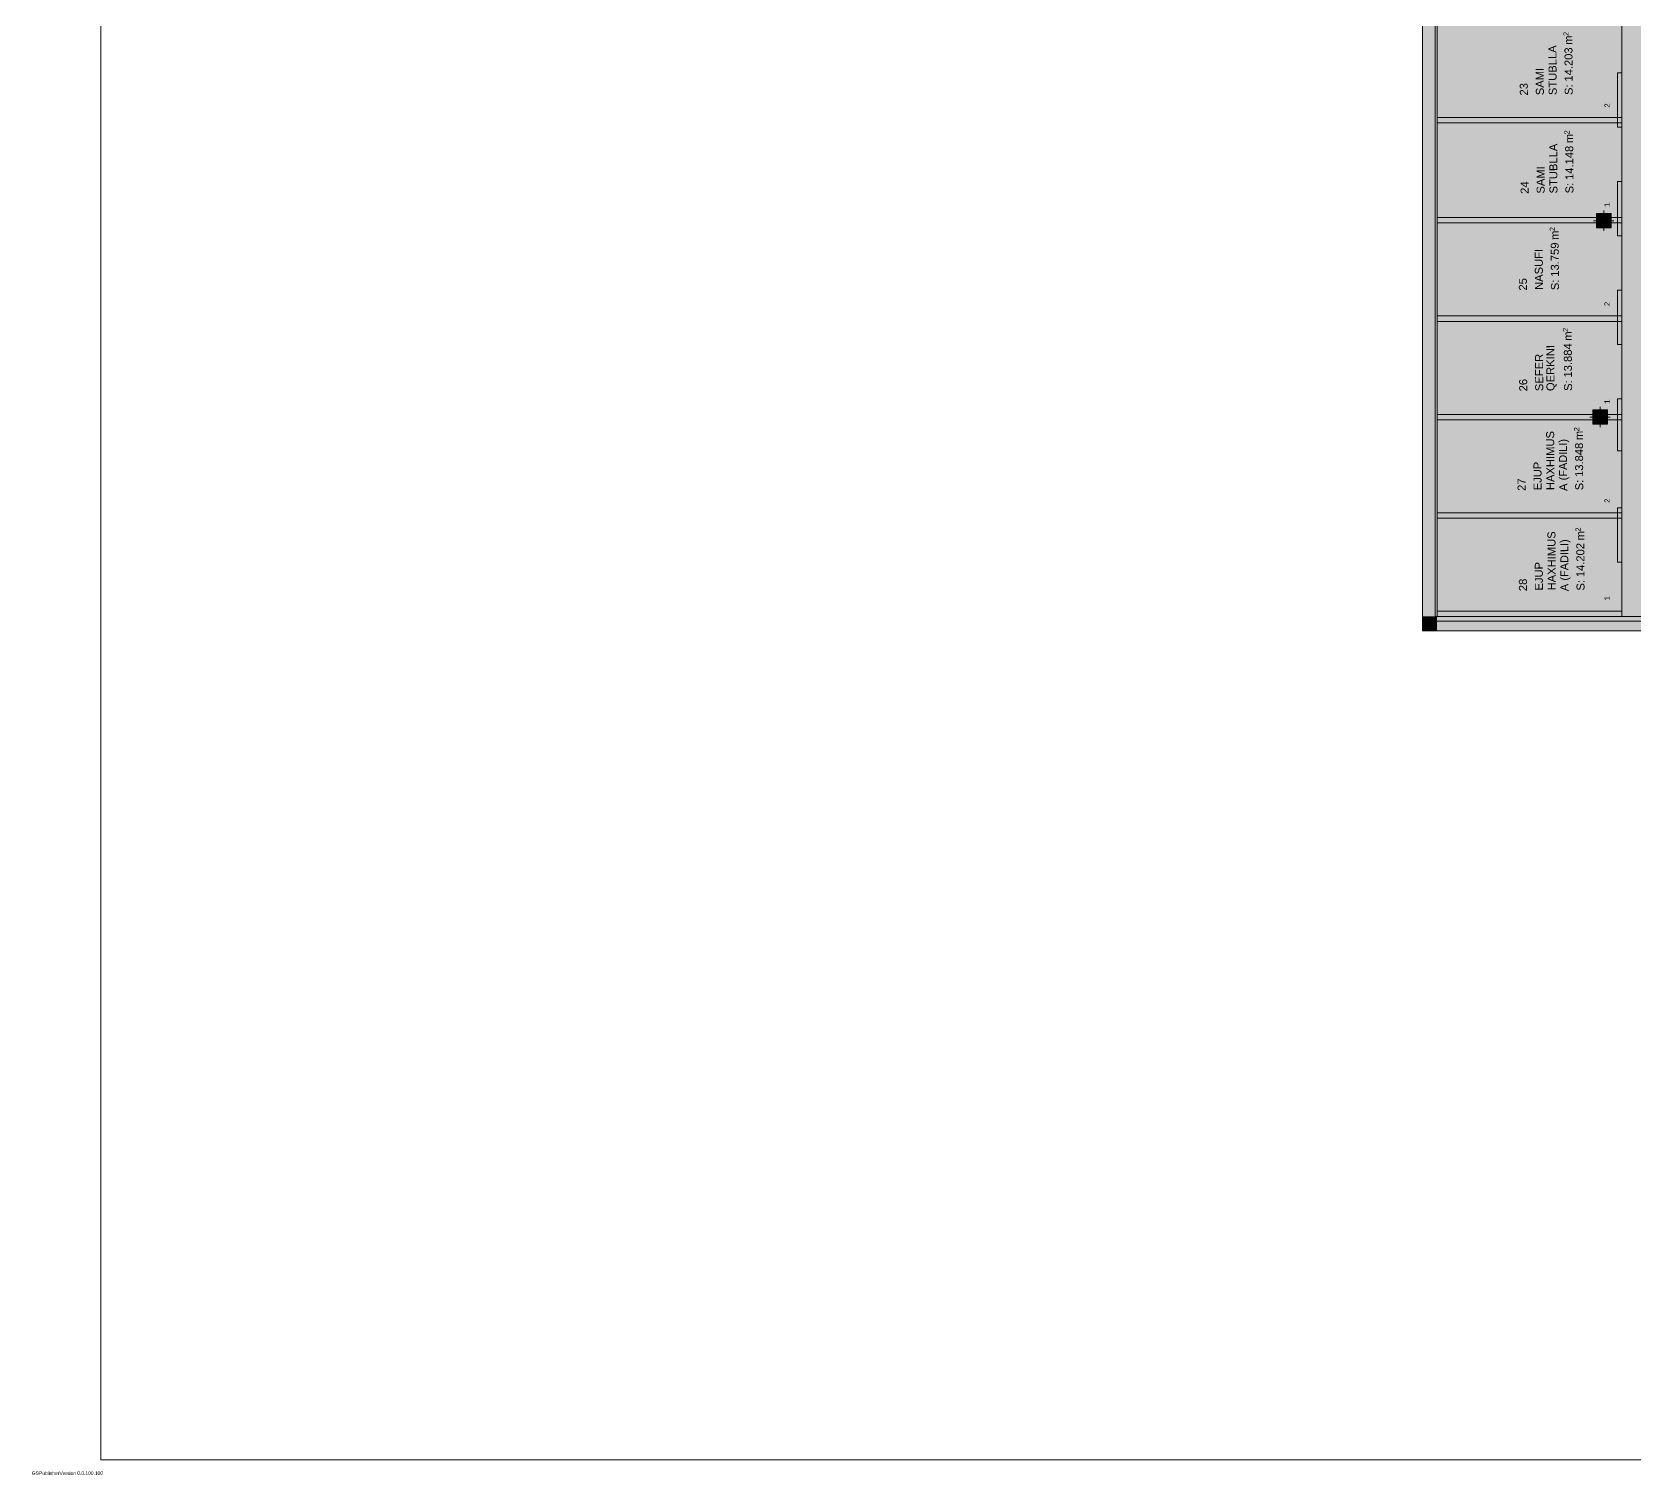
# Model space of a CAD drawing. Header units: centimetres. Extents: x -6805 to 4309, y -7338 to 617.
# Drawn here: x -6805 to -2378, y -7338 to -3352 of the extents above; entities that cross this region are included whole.
import ezdxf

# ---------------------------------------------------------------- set-up
doc = ezdxf.new("R2010")
doc.units = ezdxf.units.CM
for name, color, linetype, true_color in [('PDF_ - rruga_ndarjet anesore', 7, 'Continuous', 0x7f7f7f), ('PDF_065 Möbel Einrichtung', 7, 'Continuous', 0x7f7f7f), ('PDF_2D Drafting - General', 7, 'Continuous', 0x7f7f7f), ('PDF_A - Akset', 7, 'Continuous', 0xfd4435), ('PDF_A - Pllaka Themel', 7, 'Continuous', 0x7f7f7f)]:
    doc.layers.add(name, color=color, linetype=linetype, true_color=true_color)
for name, color, linetype in [('PDF_- GARAZHE', 7, 'Continuous'), ('PDF_A - Muret', 7, 'Continuous'), ('PDF_A - Shtyllat', 7, 'Continuous'), ('PDF_Geometry', 7, 'Continuous'), ('PDF_Text', 7, 'Continuous')]:
    doc.layers.add(name, color=color, linetype=linetype)
doc.styles.add('PDF Arial', font='')
doc.styles.get('PDF Arial').set_extended_font_data('Arial')

msp = doc.modelspace()

# ---------------------------------------------------------------- hatches: boundary and pattern name
at = {"layer": 'PDF_ - rruga_ndarjet anesore', "true_color": 0xffffff, "transparency": 33554559}
msp.add_hatch(color=7, dxfattribs=at).paths.add_polyline_path([(-2414.3, -4666), (-2414.3, -4749.4), (-2414.3, -4816.1), (-2426.3, -4816.1), (-2426.3, -4749.4), (-2426.4, -4666)])
at = {"layer": 'PDF_2D Drafting - General', "true_color": 0xcccccc, "transparency": 33554559}
msp.add_hatch(color=254, dxfattribs=at).paths.add_polyline_path([(-2964.8, -5006.3), (-2964.8, -1594.4), (-452.4, -1594.4), (-125.4, -3048.6), (710.8, -2860.8), (1265.8, -5333.7), (419.6, -5523.6), (200.4, -4546.9), (-2030.9, -5054.7), (-2050.8, -4966.3), (-2246.4, -4966.3), (-2237.4, -5006.3)])
at = {"layer": 'PDF_A - Muret', "transparency": 33554559}
msp.add_hatch(color=256, dxfattribs=at).paths.add_polyline_path([(-2964.8, -2184.9), (-2959.8, -2184.9), (-2959.8, -2184.8), (-2924.7, -2184.8), (-2924.7, -4966.2), (-2964.8, -4966.2)])
at = {"layer": 'PDF_A - Pllaka Themel', "true_color": 0xd5d5d5, "transparency": 33554559}
h = msp.add_hatch(color=254, dxfattribs=at)
h.paths.add_polyline_path([(-5581.9, -878.8), (-5581.9, -838.7), (-5657, -838.7), (-5657, -378.3), (-5642, -378.3), (-5642, 287.3), (-2884.7, 287.3), (-432.6, 287.3), (-419.8, 287.3), (978.3, 287.3), (978.3, -308.2), (1644.1, -308.2), (1644.1, -1142.4), (931, -1302.4), (1552.2, -1164.4), (1863.2, -2555.1), (1863.3, -2555.1), (2158.7, -3867.3), (2155.2, -3868), (2646.9, -6059.2), (2017.8, -6200.4), (2017.7, -6199.9), (-1597, -7011), (-1702.7, -6540.3), (-1846.3, -6572.5), (-1977, -6060.1), (-1982.5, -5964.4), (-1839, -5932.3), (-2055.7, -4966.3), (-2419.3, -4966.3), (-2929.7, -4966.3), (-2929.7, -2144.8), (-2909.7, -2144.8), (-2904.7, -1595.7), (-4731.2, -1619.4), (-4671.2, -1619.4), (-4671.2, -2159.8), (-5099, -2159.8), (-5102.5, -2159.8), (-5106, -2159.6), (-5109.5, -2159.4), (-5113, -2159), (-5116.5, -2158.6), (-5120, -2158), (-5123.4, -2157.4), (-5126.9, -2156.7), (-5130.3, -2155.8), (-5133.7, -2154.9), (-5137, -2153.9), (-5140.4, -2152.8), (-5143.6, -2151.6), (-5146.9, -2150.3), (-5150.1, -2148.9), (-5153.3, -2147.4), (-5156.4, -2145.9), (-5159.5, -2144.2), (-5162.6, -2142.5), (-5165.6, -2140.6), (-5168.5, -2138.7), (-5171.4, -2136.7), (-5174.3, -2134.7), (-5177, -2132.5), (-5179.7, -2130.3), (-5182.4, -2128), (-5185, -2125.6), (-5187.5, -2123.2), (-5189.9, -2120.6), (-5192.3, -2118.1), (-5194.6, -2115.4), (-5196.8, -2112.7), (-5199, -2109.9), (-5201.1, -2107.1), (-5203, -2104.2), (-5205, -2101.3), (-5206.8, -2098.3), (-5208.5, -2095.2), (-5210.2, -2092.1), (-5211.7, -2089), (-5213.2, -2085.8), (-5214.6, -2082.6), (-5215.9, -2079.3), (-5217.1, -2076), (-5218.2, -2072.7), (-5219.2, -2069.3), (-5220.2, -2065.9), (-5221, -2062.5), (-5221.7, -2059.1), (-5222.4, -2055.7), (-5222.9, -2052.2), (-5223.3, -2048.7), (-5223.7, -2045.2), (-5223.9, -2041.7), (-5224.1, -2038.2), (-5224.1, -2034.7), (-5224.1, -1589.4), (-5276.7, -1564.4), (-5842.1, -1564.4), (-5842.1, -878.8)])
h.paths.add_polyline_path([(-1884.8, -2746.4), (-1725.8, -2754.1), (-263.3, -2617.9), (-272, -2578.8), (-296.8, -2580.2), (-343.5, -2075.8), (-1348.1, -2129.8), (-1534.8, -2147.2), (-1533.4, -2162), (-1836.8, -2167.5), (-1836.8, -2147.5), (-1876.8, -2147.5), (-1876.8, -2187.5), (-1531.1, -2187), (-1493.3, -2681.2), (-1884.8, -2706.4)])
h.paths.add_polyline_path([(-452.6, -1589.4), (-91.9, -1583.4), (-92.3, -1174), (283, -1174), (283, -828.7), (-419.8, -828.7), (-427.6, -828.7), (-452.6, -828.7)])
h.paths.add_polyline_path([(413.2, -3713.8), (401.1, -3715.6), (389, -3717.6), (376.9, -3719.5), (364.9, -3721.6), (352.8, -3723.8), (340.8, -3726), (328.8, -3728.3), (316.8, -3730.7), (304.8, -3733.2)])
at = {"layer": 'PDF_A - Pllaka Themel', "true_color": 0xbfbfbf, "transparency": 33554559}
h = msp.add_hatch(color=9, dxfattribs=at)
h.paths.add_polyline_path([(-5637, -378.3), (-5637, -315.2), (-447.7, -308.2), (-447.7, -308.2), (963.5, -308.2), (963.5, -763.7), (936, -763.7), (936, -863.8), (963.5, -863.8), (964.8, -1337.1), (925.7, -1345.9), (892.3, -1353.4), (988.5, -1782.6), (1104.4, -2300.9), (1195, -2706.1), (1170.6, -2711.6), (1193.4, -2813), (1455.7, -3983.1), (1827.5, -5638), (1828.4, -5640.7), (1829.1, -5643.5), (1829.9, -5646.3), (1830.5, -5649.1), (1831, -5651.9), (1831.4, -5654.7), (1831.7, -5657.6), (1831.9, -5660.4), (1832, -5663.3), (1832, -5666.1), (1831.9, -5669), (1831.7, -5671.9), (1831.4, -5674.7), (1831, -5677.5), (1830.5, -5680.4), (1829.9, -5683.2), (1829.2, -5685.9), (1828.5, -5688.7), (1827.6, -5691.4), (1826.6, -5694.1), (1825.5, -5696.8), (1824.4, -5699.4), (1823.1, -5701.9), (1821.8, -5704.5), (1820.4, -5707), (1818.8, -5709.4), (1817.3, -5711.8), (1815.6, -5714.1), (1813.8, -5716.3), (1812, -5718.5), (1810.1, -5720.7), (1808.1, -5722.7), (1806, -5724.7), (1803.9, -5726.6), (1801.7, -5728.5), (1799.5, -5730.2), (1797.2, -5731.9), (1794.8, -5733.5), (1792.4, -5735.1), (1789.9, -5736.5), (1787.4, -5737.8), (1784.8, -5739.1), (1782.2, -5740.3), (1779.5, -5741.3), (1776.8, -5742.3), (-1865.8, -6559.8), (-1972, -6060.1), (1187.4, -5351.2), (1189.5, -5350.7), (1191.6, -5350.1), (1193.7, -5349.4), (1195.7, -5348.6), (1197.7, -5347.8), (1199.7, -5346.8), (1201.6, -5345.8), (1203.5, -5344.6), (1205.3, -5343.4), (1207.1, -5342.2), (1208.8, -5340.8), (1210.4, -5339.3), (1212, -5337.8), (1213.5, -5336.3), (1214.9, -5334.6), (1216.3, -5332.9), (1217.6, -5331.2), (1218.8, -5329.3), (1219.9, -5327.5), (1221, -5325.5), (1221.9, -5323.6), (1222.8, -5321.6), (1223.5, -5319.5), (1224.2, -5317.5), (1224.8, -5315.4), (1225.3, -5313.2), (1225.7, -5311.1), (1226, -5308.9), (1226.2, -5306.8), (1226.3, -5304.6), (1226.4, -5302.4), (1226.3, -5300.2), (1226.1, -5298), (1225.8, -5295.9), (1225.5, -5293.7), (1225, -5291.6), (967.7, -4148), (967.2, -4145.8), (966.5, -4143.7), (965.8, -4141.6), (964.9, -4139.5), (964, -4137.5), (963, -4135.5), (961.9, -4133.5), (960.7, -4131.7), (959.4, -4129.8), (958, -4128), (956.6, -4126.3), (955.1, -4124.7), (953.5, -4123.1), (951.9, -4121.6), (950.1, -4120.2), (948.4, -4118.8), (946.5, -4117.6), (944.6, -4116.4), (942.7, -4115.3), (940.7, -4114.2), (938.7, -4113.3), (936.6, -4112.5), (934.5, -4111.7), (932.3, -4111.1), (930.2, -4110.5), (928, -4110.1), (925.8, -4109.7), (923.6, -4109.5), (921.3, -4109.3), (919.1, -4109.3), (916.9, -4109.3), (914.6, -4109.5), (912.4, -4109.7), (910.2, -4110.1), (908, -4110.5), (526.4, -4196.1), (467.8, -4209.3), (455.6, -4213.1), (443.4, -4217), (431.2, -4221), (419.1, -4225.1), (406.9, -4229.3), (394.9, -4233.6), (382.8, -4238), (370.8, -4242.5), (358.8, -4247.1), (346.9, -4251.7), (335, -4256.5), (323.1, -4261.4), (311.3, -4266.3), (299.5, -4271.3), (287.8, -4276.4), (276.1, -4281.7), (264.4, -4287), (252.8, -4292.3), (241.2, -4297.8), (229.6, -4303.4), (218.1, -4309.1), (206.7, -4314.8), (195.3, -4320.7), (183.9, -4326.6), (172.6, -4332.6), (161.3, -4338.7), (150.1, -4344.9), (138.9, -4351.2), (127.8, -4357.5), (116.7, -4364), (105.7, -4370.5), (94.7, -4377.1), (83.8, -4383.8), (72.9, -4390.6), (62.1, -4397.5), (51.3, -4404.4), (40.6, -4411.4), (29.9, -4418.6), (19.3, -4425.8), (8.8, -4433), (-1.7, -4440.4), (-13.4, -4447.8), (-25.2, -4455.1), (-37, -4462.3), (-48.8, -4469.4), (-60.7, -4476.4), (-72.7, -4483.4), (-84.7, -4490.2), (-96.7, -4497), (-108.8, -4503.7), (-121, -4510.3), (-133.1, -4516.8), (-145.4, -4523.3), (-157.7, -4529.6), (-170, -4535.9), (-182.3, -4542.1), (-194.8, -4548.2), (-207.2, -4554.2), (-219.7, -4560.1), (-232.3, -4565.9), (-244.8, -4571.6), (-257.5, -4577.3), (-270.1, -4582.8), (-282.8, -4588.3), (-295.6, -4593.6), (-308.3, -4598.9), (-321.1, -4604.1), (-334, -4609.2), (-346.9, -4614.2), (-359.8, -4619.1), (-372.8, -4623.9), (-385.7, -4628.7), (-398.8, -4633.3), (-411.8, -4637.9), (-424.9, -4642.3), (-438, -4646.7), (-451.2, -4650.9), (-464.4, -4655.1), (-477.6, -4659.2), (-490.8, -4663.2), (-2040.8, -5011), (-2050.8, -4966.3), (-2414.3, -4966.3), (-2414.3, -4749.4), (-2414.6, -2387.8), (-2414.6, -2276.5), (-2415.1, -2272.8), (-2415.6, -2269.1), (-2416.3, -2265.4), (-2417.1, -2261.8), (-2417.9, -2258.1), (-2418.9, -2254.5), (-2419.9, -2251), (-2421.1, -2247.4), (-2422.3, -2243.9), (-2423.6, -2240.4), (-2425.1, -2236.9), (-2426.6, -2233.5), (-2428.2, -2230.2), (-2429.8, -2226.8), (-2431.6, -2223.5), (-2433.4, -2220.3), (-2435.4, -2217.1), (-2437.4, -2214), (-2439.5, -2210.9), (-2441.7, -2207.8), (-2443.9, -2204.9), (-2446.3, -2202), (-2448.7, -2199.1), (-2451.1, -2196.3), (-2453.7, -2193.6), (-2456.3, -2190.9), (-2459, -2188.3), (-2461.7, -2185.8), (-2464.6, -2183.4), (-2467.4, -2181), (-2470.4, -2178.7), (-2473.4, -2176.5), (-2476.4, -2174.4), (-2479.6, -2172.3), (-2482.7, -2170.3), (-2485.9, -2168.4), (-2489.2, -2166.6), (-2492.5, -2164.9), (-2495.8, -2163.2), (-2499.2, -2161.7), (-2502.7, -2160.2), (-2506.1, -2158.9), (-2509.6, -2157.6), (-2513.2, -2156.4), (-2904.7, -2164.8), (-2899.7, -1589.4), (-2414.3, -1589.4), (-2414.3, -828.7), (-4726.3, -828.7), (-4726.3, -1619.4), (-5219.2, -1619.3), (-5219.2, -2036.1), (-5219.2, -2034.7), (-5219.2, -1589.4), (-5271.7, -1564.4), (-5253.4, -1564.4), (-5253.4, -878.8), (-5577, -878.8), (-5577, -838.7), (-5652, -838.7), (-5652, -378.3)])
h.paths.add_polyline_path([(-1883.9, -1589.4), (-1863.8, -1589.4), (-1863.8, -1634.4), (-1863.9, -1634.4), (-1863.9, -2147.2), (-1836.5, -2147.5), (-1871.9, -2147.5), (-1871.9, -2187.5), (-1831.8, -2187.4), (-1831.8, -2147.5), (-1529.5, -2150.6), (-1526.5, -2182.5), (-1488.4, -2681.2), (-1718.5, -2706.4), (-1879.8, -2706.4), (-1879.8, -2746.4), (-1720.8, -2754.1), (-221.3, -2598.2), (-135.8, -2979.1), (-1425.4, -3268.5), (-1880.4, -3268.5), (-1873.5, -4356.8), (-1873.8, -4358.9), (-1873.9, -4361.1), (-1873.9, -4363.2), (-1873.9, -4365.3), (-1873.7, -4367.5), (-1873.5, -4369.6), (-1873.1, -4371.7), (-1872.7, -4373.8), (-1872.1, -4375.8), (-1871.5, -4377.9), (-1870.8, -4379.9), (-1869.9, -4381.8), (-1869, -4383.8), (-1868.1, -4385.7), (-1867, -4387.5), (-1865.8, -4389.3), (-1864.6, -4391), (-1863.3, -4392.7), (-1861.9, -4394.3), (-1860.4, -4395.9), (-1858.9, -4397.4), (-1857.3, -4398.8), (-1855.6, -4400.1), (-1853.9, -4401.4), (-1852.1, -4402.5), (-1850.3, -4403.6), (-1848.4, -4404.6), (-1846.5, -4405.6), (-1844.5, -4406.4), (-1842.5, -4407.1), (-1840.5, -4407.8), (-1838.4, -4408.4), (-1836.3, -4408.8), (-1834.2, -4409.2), (-1832.1, -4409.5), (-1830, -4409.6), (-1827.9, -4409.7), (-1825.7, -4409.7), (-1823.6, -4409.6), (-1821.5, -4409.4), (-1819.4, -4409.1), (-657.9, -4148.4), (-657.8, -4149), (-640.9, -4142.1), (-624, -4135.1), (-607.1, -4128.1), (-590.3, -4120.9), (-573.5, -4113.7), (-556.8, -4106.4), (-540.1, -4099), (-523.4, -4091.5), (-506.8, -4083.9), (-490.2, -4076.2), (-473.7, -4068.5), (-457.2, -4060.6), (-440.7, -4052.7), (-424.3, -4044.6), (-407.9, -4036.5), (-391.6, -4028.3), (-375.3, -4020), (-359.1, -4011.7), (-342.9, -4003.2), (-326.7, -3994.7), (-310.6, -3986), (-294.5, -3977.3), (-278.5, -3968.5), (-262.6, -3959.6), (-246.7, -3950.7), (-230.8, -3941.6), (-215, -3932.5), (-199.2, -3923.3), (-183.5, -3913.9), (-171.8, -3907.7), (-160, -3901.5), (-148.2, -3895.4), (-136.4, -3889.4), (-124.5, -3883.4), (-112.6, -3877.6), (-100.6, -3871.8), (-88.6, -3866.2), (-76.6, -3860.6), (-64.5, -3855.1), (-52.3, -3849.7), (-40.2, -3844.4), (-28, -3839.2), (-15.7, -3834), (-3.5, -3829), (8.9, -3824), (21.2, -3819.1), (33.6, -3814.4), (46, -3809.7), (58.5, -3805.1), (71, -3800.6), (83.5, -3796.1), (96, -3791.8), (108.6, -3787.6), (121.2, -3783.4), (133.9, -3779.4), (146.5, -3775.4), (159.2, -3771.5), (172, -3767.8), (184.7, -3764.1), (197.5, -3760.5), (210.3, -3757), (223.1, -3753.6), (236, -3750.3), (248.9, -3747.1), (261.8, -3743.9), (274.7, -3740.9), (287.6, -3738), (300.6, -3735.1), (313.6, -3732.4), (326.6, -3729.7), (339.6, -3727.2), (352.7, -3724.7), (365.8, -3722.3), (378.8, -3720.1), (391.9, -3717.9), (405, -3715.8), (418.2, -3713.8), (787.3, -3631), (789.4, -3630.5), (791.5, -3629.8), (793.5, -3629.1), (795.6, -3628.3), (797.6, -3627.5), (799.5, -3626.5), (801.4, -3625.4), (803.3, -3624.3), (805.1, -3623.1), (806.9, -3621.8), (808.6, -3620.4), (810.2, -3619), (811.8, -3617.5), (813.3, -3615.9), (814.7, -3614.2), (816.1, -3612.5), (817.4, -3610.8), (818.6, -3609), (819.7, -3607.1), (820.7, -3605.2), (821.7, -3603.2), (822.6, -3601.2), (823.4, -3599.2), (824.1, -3597.1), (824.7, -3595), (825.2, -3592.9), (825.6, -3590.8), (825.9, -3588.6), (826.2, -3586.4), (826.3, -3584.3), (826.3, -3582.1), (826.3, -3579.9), (826.1, -3577.7), (825.9, -3575.5), (825.6, -3573.4), (825.1, -3571.2), (681.4, -2927.9), (734.4, -2916), (711.6, -2814.6), (658.7, -2826.4), (288, -1174), (288, -828.7), (-447.7, -828.7), (-1883.9, -828.7)])

# ---------------------------------------------------------------- linework, layer by layer
at = {"layer": 'PDF_ - rruga_ndarjet anesore', "lineweight": 0}
for points in [[(-2426.5, -3615.1), (-2426.5, -3465)], [(-2426.5, -3465), (-2414.5, -3465)], [(-2414.5, -3465), (-2414.4, -3615.1)], [(-2414.4, -3615.1), (-2426.5, -3615.1)], [(-2426.4, -3765.2), (-2414.4, -3765.2)], [(-2426.4, -3915.4), (-2426.4, -3765.2)], [(-2414.4, -3765.2), (-2414.4, -3915.4)], [(-2414.4, -3915.4), (-2426.4, -3915.4)], [(-2426.4, -4215.6), (-2426.4, -4065.5)], [(-2426.4, -4065.5), (-2414.4, -4065.5)], [(-2414.4, -4065.5), (-2414.4, -4215.6)], [(-2414.4, -4215.6), (-2426.4, -4215.6)], [(-2426.4, -4508.8), (-2426.4, -4365.7)], [(-2426.4, -4365.7), (-2414.4, -4365.7)], [(-2414.4, -4365.7), (-2414.4, -4508.8)], [(-2414.4, -4508.8), (-2426.4, -4508.8)], [(-2426.3, -4749.4), (-2426.4, -4666)], [(-2426.4, -4666), (-2414.3, -4666)], [(-2414.3, -4666), (-2414.3, -4749.4)], [(-2426.3, -4816.1), (-2426.3, -4749.4)], [(-2414.3, -4749.4), (-2414.3, -4816.1)], [(-2414.3, -4816.1), (-2426.3, -4816.1)]]:
    msp.add_lwpolyline(points, dxfattribs=at)
at = {"layer": 'PDF_ - rruga_ndarjet anesore', "color": 7, "true_color": 0xffffff, "transparency": 33554559}
for points in [[(-2414.5, -3465), (-2414.4, -3615.1), (-2426.5, -3465), (-2426.5, -3615.1)], [(-2426.4, -3765.2), (-2414.4, -3765.2), (-2426.4, -3915.4), (-2414.4, -3915.4)], [(-2414.4, -4065.5), (-2414.4, -4215.6), (-2426.4, -4065.5), (-2426.4, -4215.6)], [(-2414.4, -4365.7), (-2414.4, -4508.8), (-2426.4, -4365.7), (-2426.4, -4508.8)]]:
    msp.add_solid(points, dxfattribs=at)
at = {"layer": 'PDF_- GARAZHE', "color": 254, "true_color": 0xccccff, "transparency": 33554559}
for points in [[(-2924.7, -3316.9), (-2414.5, -3316.9), (-2924.7, -3595.7), (-2414.5, -3595.7)], [(-2924.7, -3595.7), (-2414.3, -3595.7), (-2924.7, -3873.3), (-2414.3, -3873.3)], [(-2924.9, -3873.3), (-2414.4, -3873.3), (-2924.9, -4143.3), (-2414.4, -4143.3)], [(-2924.7, -4143.3), (-2414.3, -4143.3), (-2924.7, -4415.8), (-2414.3, -4415.8)], [(-2924.7, -4415.8), (-2414.4, -4415.8), (-2924.7, -4687.6), (-2414.4, -4687.6)], [(-2924.7, -4687.6), (-2414.2, -4687.6), (-2924.7, -4966.2), (-2414.2, -4966.2)]]:
    msp.add_solid(points, dxfattribs=at)
at = {"layer": 'PDF_065 Möbel Einrichtung', "lineweight": 0}
for points in [[(-2414.3, -3588.2), (-2924.5, -3588.2)], [(-2924.5, -3588.2), (-2924.5, -3603.2)], [(-2924.5, -3603.2), (-2414.3, -3603.2)], [(-2414.3, -3603.2), (-2414.3, -3588.2)], [(-2414.3, -3864.6), (-2924.5, -3864.6)], [(-2924.5, -3864.6), (-2924.5, -3879.6)], [(-2414.3, -3864.6), (-2924.5, -3864.6)], [(-2924.5, -3864.6), (-2924.5, -3879.6)], [(-2924.5, -3879.6), (-2414.3, -3879.6)], [(-2924.5, -3879.6), (-2414.3, -3879.6)], [(-2414.3, -3879.6), (-2414.3, -3864.6)], [(-2414.3, -3879.6), (-2414.3, -3864.6)], [(-2414.3, -4136.4), (-2924.5, -4136.4)], [(-2924.5, -4136.4), (-2924.5, -4151.4)], [(-2924.5, -4151.4), (-2414.3, -4151.4)], [(-2414.3, -4151.4), (-2414.3, -4136.4)], [(-2414.3, -4408.3), (-2924.5, -4408.3)], [(-2924.5, -4408.3), (-2924.5, -4423.3)], [(-2414.3, -4408.3), (-2924.5, -4408.3)], [(-2924.5, -4408.3), (-2924.5, -4423.3)], [(-2924.5, -4423.3), (-2414.3, -4423.3)], [(-2924.5, -4423.3), (-2414.3, -4423.3)], [(-2414.3, -4423.3), (-2414.3, -4408.3)], [(-2414.3, -4423.3), (-2414.3, -4408.3)], [(-2414.3, -4679.9), (-2924.5, -4679.9)], [(-2924.5, -4679.9), (-2924.5, -4694.9)], [(-2414.3, -4694.9), (-2414.3, -4679.9)], [(-2924.5, -4694.9), (-2414.3, -4694.9)], [(-2414.3, -4951.4), (-2924.5, -4951.4)], [(-2924.5, -4951.4), (-2924.5, -4966.4)], [(-2414.3, -4966.4), (-2414.3, -4951.4)], [(-2924.5, -4966.4), (-2414.3, -4966.4)]]:
    msp.add_lwpolyline(points, dxfattribs=at)
at = {"layer": 'PDF_065 Möbel Einrichtung', "color": 7, "true_color": 0xffffff, "transparency": 33554559}
for points in [[(-2414.3, -3603.2), (-2924.5, -3603.2), (-2414.3, -3588.2), (-2924.5, -3588.2)], [(-2414.3, -3879.6), (-2924.5, -3879.6), (-2414.3, -3864.6), (-2924.5, -3864.6)], [(-2414.3, -3879.6), (-2924.5, -3879.6), (-2414.3, -3864.6), (-2924.5, -3864.6)], [(-2414.3, -4151.4), (-2924.5, -4151.4), (-2414.3, -4136.4), (-2924.5, -4136.4)], [(-2414.3, -4423.3), (-2924.5, -4423.3), (-2414.3, -4408.3), (-2924.5, -4408.3)], [(-2414.3, -4423.3), (-2924.5, -4423.3), (-2414.3, -4408.3), (-2924.5, -4408.3)], [(-2414.3, -4694.9), (-2924.5, -4694.9), (-2414.3, -4679.9), (-2924.5, -4679.9)], [(-2414.3, -4966.4), (-2924.5, -4966.4), (-2414.3, -4951.4), (-2924.5, -4951.4)]]:
    msp.add_solid(points, dxfattribs=at)
at = {"layer": 'PDF_2D Drafting - General', "color": 7, "lineweight": 0}
for points in [[(-2964.8, -1594.4), (-2964.8, -5006.3)], [(-2964.8, -5006.3), (-2237.4, -5006.3)]]:
    msp.add_lwpolyline(points, dxfattribs=at)
at = {"layer": 'PDF_A - Akset', "color": 21, "lineweight": 0, "true_color": 0xff9955}
for points in [[(-2414.3, -3360.6), (-2414.3, -3376.5)], [(-2414.3, -3385.3), (-2414.3, -3385.3)], [(-2414.3, -3394.1), (-2414.3, -3410)], [(-2414.3, -3418.8), (-2414.3, -3418.8)], [(-2414.3, -3427.7), (-2414.3, -3443.6)], [(-2414.3, -3452.4), (-2414.3, -3452.4)], [(-2414.3, -3461.2), (-2414.3, -3477.1)], [(-2414.3, -3485.9), (-2414.3, -3485.9)], [(-2414.3, -3494.8), (-2414.3, -3510.6)], [(-2414.3, -3519.5), (-2414.3, -3519.5)], [(-2414.3, -3528.3), (-2414.3, -3544.2)], [(-2414.3, -3553), (-2414.3, -3553)], [(-2414.3, -3561.8), (-2414.3, -3577.7)], [(-2414.3, -3586.6), (-2414.3, -3586.6)], [(-2414.3, -3595.4), (-2414.3, -3611.3)], [(-2414.3, -3620.1), (-2414.3, -3620.1)], [(-2414.3, -3628.9), (-2414.3, -3644.8)], [(-2414.3, -3653.6), (-2414.3, -3653.6)], [(-2414.3, -3662.5), (-2414.3, -3678.4)], [(-2414.3, -3687.2), (-2414.3, -3687.2)], [(-2414.3, -3696), (-2414.3, -3711.9)], [(-2414.3, -3720.7), (-2414.3, -3720.7)], [(-2414.3, -3729.6), (-2414.3, -3745.4)], [(-2414.3, -3754.3), (-2414.3, -3754.3)], [(-2414.3, -3763.1), (-2414.3, -3779)], [(-2414.3, -3787.8), (-2414.3, -3787.8)], [(-2414.3, -3796.6), (-2414.3, -3812.5)], [(-2414.3, -3821.4), (-2414.3, -3821.4)], [(-2414.3, -3830.2), (-2414.3, -3846.1)], [(-2414.3, -3854.9), (-2414.3, -3854.9)], [(-2414.3, -3863.7), (-2414.3, -3879.6)], [(-2414.3, -3888.4), (-2414.3, -3888.4)], [(-2414.3, -3897.3), (-2414.3, -3913.1)], [(-2414.3, -3922), (-2414.3, -3922)], [(-2414.3, -3930.8), (-2414.3, -3946.7)], [(-2414.3, -3955.5), (-2414.3, -3955.5)], [(-2414.3, -3964.3), (-2414.3, -3980.2)], [(-2414.3, -3989.1), (-2414.3, -3989.1)], [(-2414.3, -3997.9), (-2414.3, -4013.8)], [(-2414.3, -4022.6), (-2414.3, -4022.6)], [(-2414.3, -4031.4), (-2414.3, -4047.3)], [(-2414.3, -4056.1), (-2414.3, -4056.1)], [(-2414.3, -4065), (-2414.3, -4080.9)], [(-2414.3, -4089.7), (-2414.3, -4089.7)], [(-2414.3, -4098.5), (-2414.3, -4114.4)], [(-2414.3, -4123.2), (-2414.3, -4123.2)], [(-2414.3, -4132.1), (-2414.3, -4147.9)], [(-2414.3, -4156.8), (-2414.3, -4156.8)], [(-2414.3, -4165.6), (-2414.3, -4181.5)], [(-2414.3, -4190.3), (-2414.3, -4190.3)], [(-2414.3, -4199.1), (-2414.3, -4215)], [(-2414.3, -4223.9), (-2414.3, -4223.9)], [(-2414.3, -4232.7), (-2414.3, -4248.6)], [(-2414.3, -4257.4), (-2414.3, -4257.4)], [(-2414.3, -4266.2), (-2414.3, -4282.1)], [(-2414.3, -4290.9), (-2414.3, -4290.9)], [(-2414.3, -4299.8), (-2414.3, -4315.7)], [(-2414.3, -4324.5), (-2414.3, -4324.5)], [(-2414.3, -4333.3), (-2414.3, -4349.2)], [(-2414.3, -4358), (-2414.3, -4358)], [(-2414.3, -4366.9), (-2414.3, -4382.7)], [(-2414.3, -4391.6), (-2414.3, -4391.6)], [(-2414.3, -4400.4), (-2414.3, -4416.3)], [(-2414.3, -4425.1), (-2414.3, -4425.1)], [(-2414.3, -4433.9), (-2414.3, -4449.8)], [(-2414.3, -4458.7), (-2414.3, -4458.7)], [(-2414.3, -4467.5), (-2414.3, -4483.4)], [(-2414.3, -4492.2), (-2414.3, -4492.2)], [(-2414.3, -4501), (-2414.3, -4516.9)], [(-2414.3, -4525.7), (-2414.3, -4525.7)], [(-2414.3, -4534.6), (-2414.3, -4550.5)], [(-2414.3, -4559.3), (-2414.3, -4559.3)], [(-2414.3, -4568.1), (-2414.3, -4584)], [(-2414.3, -4592.8), (-2414.3, -4592.8)], [(-2414.3, -4601.6), (-2414.3, -4617.5)], [(-2414.3, -4626.4), (-2414.3, -4626.4)], [(-2414.3, -4635.2), (-2414.3, -4651.1)], [(-2414.3, -4659.9), (-2414.3, -4659.9)], [(-2414.3, -4668.7), (-2414.3, -4684.6)], [(-2414.3, -4693.4), (-2414.3, -4693.4)], [(-2414.3, -4702.3), (-2414.3, -4718.2)], [(-2414.3, -4727), (-2414.3, -4727)], [(-2414.3, -4735.8), (-2414.3, -4749.4)], [(-2414.3, -4749.4), (-2414.3, -4765.1)], [(-2414.3, -4773.9), (-2414.3, -4773.9)], [(-2414.3, -4782.8), (-2414.3, -4798.7)], [(-2414.3, -4807.5), (-2414.3, -4807.5)], [(-2414.3, -4816.3), (-2414.3, -4832.2)], [(-2414.3, -4841), (-2414.3, -4841)], [(-2414.3, -4849.9), (-2414.3, -4865.7)], [(-2414.3, -4874.6), (-2414.3, -4874.6)], [(-2414.3, -4883.4), (-2414.3, -4899.3)], [(-2414.3, -4908.1), (-2414.3, -4908.1)], [(-2414.3, -4916.9), (-2414.3, -4932.8)], [(-2414.3, -4941.7), (-2414.3, -4941.7)], [(-2414.3, -4950.5), (-2414.3, -4966.3)], [(-2414.3, -4966.3), (-2392.3, -4966.3)], [(-2383.5, -4966.3), (-2383.5, -4966.3)]]:
    msp.add_lwpolyline(points, dxfattribs=at)
at = {"layer": 'PDF_A - Muret', "lineweight": 0}
for points in [[(-2964.8, -2184.9), (-2964.8, -4966.2)], [(-2924.7, -4966.2), (-2924.7, -2184.8)], [(-2964.8, -5006.3), (-2964.8, -4966.2)], [(-2210.5, -4966.3), (-2924.7, -4966.2)], [(-2964.8, -5006.3), (-2237.4, -5006.3)]]:
    msp.add_lwpolyline(points, dxfattribs=at)
at = {"layer": 'PDF_A - Muret', "transparency": 33554559}
for points in [[(-2924.7, -4966.2), (-2964.8, -5006.3), (-2964.8, -4966.2)], [(-2924.7, -4966.2), (-2924.7, -5006.3), (-2964.8, -5006.3)], [(-2924.7, -5006.3), (-2924.7, -4966.2), (-2237.4, -5006.3), (-2246.4, -4966.3)]]:
    msp.add_solid(points, dxfattribs=at)
at = {"layer": 'PDF_A - Pllaka Themel', "lineweight": 0}
for points in [[(-2964.8, -1568), (-2964.8, -4979.9)], [(-2929.7, -4966.3), (-2929.7, -2144.8)], [(-2414.3, -4749.4), (-2414.6, -2387.8)], [(-2414.3, -4966.3), (-2414.3, -4749.4)], [(-2964.8, -4979.9), (-2237.4, -4979.9)], [(-2419.3, -4966.3), (-2929.7, -4966.3)], [(-2055.8, -4966.2), (-2419.3, -4966.3)], [(-2050.8, -4966.2), (-2414.3, -4966.3)]]:
    msp.add_lwpolyline(points, dxfattribs=at)
at = {"layer": 'PDF_A - Shtyllat', "lineweight": 0}
for points in [[(-2464.3, -3865.3), (-2464.3, -3845.3)], [(-2472.3, -3873.3), (-2492.4, -3873.3)], [(-2484.4, -3891.9), (-2445.8, -3853.3)], [(-2484.4, -3882.7), (-2455, -3853.3)], [(-2484.4, -3873.5), (-2464.2, -3853.3)], [(-2484.4, -3864.3), (-2473.4, -3853.3)], [(-2484.4, -3855.1), (-2482.6, -3853.3)], [(-2444.3, -3853.3), (-2484.4, -3853.3)], [(-2484.4, -3853.3), (-2484.4, -3893.4)], [(-2446.6, -3893.4), (-2484.4, -3855.6)], [(-2455.8, -3893.4), (-2484.4, -3864.8)], [(-2465, -3893.4), (-2484.4, -3874)], [(-2474.2, -3893.4), (-2484.4, -3883.2)], [(-2483.4, -3893.4), (-2484.4, -3892.4)], [(-2484.4, -3893.4), (-2444.3, -3893.4)], [(-2444.3, -3886.4), (-2477.4, -3853.3)], [(-2476.6, -3893.4), (-2444.3, -3861.1)], [(-2444.3, -3877.2), (-2468.2, -3853.3)], [(-2467.4, -3893.4), (-2444.3, -3870.3)], [(-2464.3, -3873.3), (-2464.3, -3873.3)], [(-2464.3, -3881.3), (-2464.3, -3901.4)], [(-2444.3, -3868), (-2459, -3853.3)], [(-2458.2, -3893.4), (-2444.3, -3879.5)], [(-2456.3, -3873.3), (-2436.3, -3873.3)], [(-2444.3, -3858.8), (-2449.8, -3853.3)], [(-2449, -3893.4), (-2444.3, -3888.7)], [(-2444.3, -3893.4), (-2444.3, -3853.3)], [(-2482.4, -4415.8), (-2502.4, -4415.8)], [(-2494.4, -4435.5), (-2454.6, -4395.8)], [(-2494.4, -4426.3), (-2463.8, -4395.8)], [(-2494.4, -4417.1), (-2473, -4395.8)], [(-2494.4, -4407.9), (-2482.2, -4395.8)], [(-2494.4, -4398.7), (-2491.4, -4395.8)], [(-2454.3, -4395.8), (-2494.4, -4395.8)], [(-2494.4, -4395.8), (-2494.4, -4435.8)], [(-2456.1, -4435.8), (-2494.4, -4397.6)], [(-2465.3, -4435.8), (-2494.4, -4406.8)], [(-2474.6, -4435.8), (-2494.4, -4416)], [(-2483.7, -4435.8), (-2494.4, -4425.2)], [(-2454.3, -4428.4), (-2487, -4395.8)], [(-2485.5, -4435.8), (-2454.3, -4404.7)], [(-2454.3, -4419.2), (-2477.8, -4395.8)], [(-2476.3, -4435.8), (-2454.3, -4413.9)], [(-2474.4, -4407.8), (-2474.4, -4387.8)], [(-2474.4, -4415.8), (-2474.4, -4415.8)], [(-2474.4, -4423.8), (-2474.4, -4443.8)], [(-2454.3, -4410), (-2468.6, -4395.8)], [(-2467.1, -4435.8), (-2454.3, -4423.1)], [(-2466.4, -4415.8), (-2446.3, -4415.8)], [(-2454.3, -4400.8), (-2459.4, -4395.8)], [(-2454.3, -4435.8), (-2454.3, -4395.8)], [(-2493, -4435.8), (-2494.4, -4434.4)], [(-2494.4, -4435.8), (-2454.3, -4435.8)], [(-2457.9, -4435.8), (-2454.3, -4432.3)]]:
    msp.add_lwpolyline(points, dxfattribs=at)
at = {"layer": 'PDF_A - Shtyllat', "color": 8, "true_color": 0x7f7f7f, "transparency": 33554559}
for points in [[(-2444.3, -3853.3), (-2444.3, -3893.4), (-2484.4, -3853.3), (-2484.4, -3893.4)], [(-2454.3, -4395.8), (-2454.3, -4435.8), (-2494.4, -4395.8), (-2494.4, -4435.8)]]:
    msp.add_solid(points, dxfattribs=at)
at = {"layer": 'PDF_Geometry', "lineweight": 0}
for points in [[(-6615.6, -7295.8), (-6615.6, 617)], [(4308.7, -7295.8), (-6615.6, -7295.8)]]:
    msp.add_lwpolyline(points, dxfattribs=at)

# ---------------------------------------------------------------- texts
at = {"layer": 'PDF_- GARAZHE', "attachment_point": 7, "rotation": 90.3, "style": 'PDF Arial'}
for s, insert, char_height in [('\\W1.001521;2', (-2561, -3363.2), 14.59), ('\\W1.000269;m', (-2551, -3387.4), 22.107), ('\\W1.001198;STUBLLA', (-2594.1, -3526.4), 22.107), ('\\W1.001163;14.203', (-2550, -3489.1), 22.107), ('\\W1.000580;23', (-2673.7, -3527.4), 22.107), ('\\W1.001233;SAMI', (-2629.4, -3526.7), 22.107), ('\\W1.002323;S:', (-2549.8, -3526.1), 22.107), ('\\W1.001521;2', (-2558.8, -3634.9), 14.59), ('\\W1.001198;STUBLLA', (-2591.9, -3798.1), 22.107), ('\\W1.001342;14.148', (-2547.9, -3760.8), 22.107), ('\\W1.000269;m', (-2548.9, -3659.1), 22.107), ('\\W1.001233;SAMI', (-2627.3, -3798.4), 22.107), ('\\W1.000518;24', (-2671.9, -3799.1), 22.107), ('\\W1.002323;S:', (-2547.7, -3797.9), 22.107), ('\\W1.001521;2', (-2599, -3902.2), 14.59), ('\\W1.001342;13.759', (-2588, -4028.1), 22.107), ('\\W1.000269;m', (-2589, -3926.4), 22.107), ('\\W1.000533;NASUFI', (-2632.1, -4064.5), 22.107), ('\\W1.001627;25', (-2676.3, -4066.2), 22.107), ('\\W1.002323;S:', (-2587.8, -4065.2), 22.107), ('\\W1.001521;2', (-2562.7, -4180.6), 14.59), ('\\W1.000269;m', (-2552.8, -4204.8), 22.107), ('\\W1.001532;SEFER', (-2631.2, -4344), 22.107), ('\\W1.000804;QERKINI', (-2594.4, -4343.9), 22.107), ('\\W1.001141;13.884', (-2551.8, -4306.5), 22.107), ('\\W1.000580;26', (-2675.4, -4344.7), 22.107), ('\\W1.002323;S:', (-2551.5, -4343.5), 22.107), ('\\W1.000652;HAXHIMUS', (-2600.3, -4617.4), 22.107), ('\\W1.001521;2', (-2531.9, -4455.1), 14.59), ('\\W1.000269;m', (-2521.9, -4479.3), 22.107), ('\\W0.977240;(FADILI)', (-2559, -4590.3), 22.107), ('\\W1.001342;13.848', (-2520.9, -4581.1), 22.107), ('\\W0.995011;EJUP', (-2635.7, -4617.7), 22.107), ('\\W1.001272;27', (-2680.3, -4619.5), 22.107), ('\\W1.003087;A', (-2565.3, -4619.8), 22.107), ('\\W1.002323;S:', (-2520.7, -4618.1), 22.107), ('\\W1.000652;HAXHIMUS', (-2596.7, -4894.4), 22.107), ('\\W1.001521;2', (-2528.2, -4732), 14.59), ('\\W1.000269;m', (-2518.3, -4756.3), 22.107), ('\\W0.977240;(FADILI)', (-2555.3, -4867.3), 22.107), ('\\W1.001441;14.202', (-2517.3, -4858), 22.107), ('\\W0.995011;EJUP', (-2632.1, -4894.6), 22.107), ('\\W1.001082;28', (-2676.3, -4896.4), 22.107), ('\\W1.002323;S:', (-2517.1, -4895), 22.107), ('\\W1.003087;A', (-2561.7, -4896.7), 22.107)]:
    msp.add_mtext(s, dxfattribs=dict(at, insert=insert, char_height=char_height))
at = {"layer": 'PDF_065 Möbel Einrichtung', "char_height": 14.738, "attachment_point": 7, "rotation": 89.9, "style": 'PDF Arial'}
for s, insert in [('\\W1.016485;2', (-2447.7, -3560.9)), ('\\W1.191871;1', (-2447.7, -3836.1)), ('\\W1.016485;2', (-2447.7, -4109.1)), ('\\W1.191871;1', (-2447.7, -4379.9)), ('\\W1.016485;2', (-2447.7, -4652.6)), ('\\W1.191871;1', (-2447.7, -4923))]:
    msp.add_mtext(s, dxfattribs=dict(at, insert=insert))
at = {"layer": 'PDF_Text', "color": 7, "true_color": 0xffffff, "char_height": 9.604, "attachment_point": 7, "style": 'PDF Arial'}
for s, insert in [('\\W1.012073;GSPublisherVersion', (-6806.2, -7337.7)), ('\\W1.001966;0.0.100.100', (-6680.6, -7337.7))]:
    msp.add_mtext(s, dxfattribs=dict(at, insert=insert))

doc.saveas('drawing.dxf')
